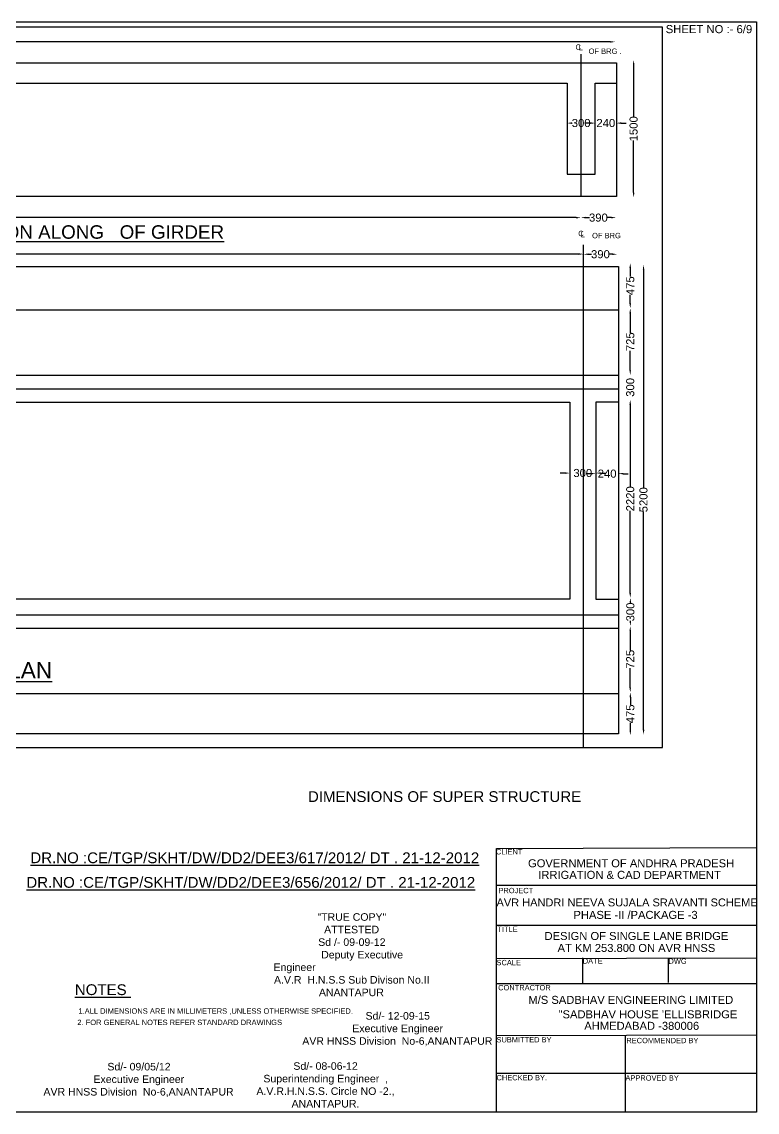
# Model space of a CAD drawing. Header units: millimetres. Extents: x 5124 to 4172047, y 2311 to 42866434.
# Drawn here: x 4165217 to 4172047, y 42856311 to 42866434 of the extents above; entities that cross this region are included whole.
import ezdxf

# ---------------------------------------------------------------- set-up
doc = ezdxf.new("R2010")
doc.units = ezdxf.units.MM
doc.header["$MEASUREMENT"] = 0
doc.layers.add('DIMENSION', color=7, linetype='Continuous')
doc.layers.add('TEXT', color=7, linetype='Continuous')
doc.styles.get("Standard").update_dxf_attribs({"font": 'arial.ttf', "height": 75})
doc.dimstyles.get("Standard").update_dxf_attribs({"dimtxt": 50, "dimasz": 45, "dimexe": 0.18, "dimexo": 0.0625, "dimgap": 0.09, "dimtad": 0, "dimdec": 0, "dimzin": 0, "dimdsep": 46, "dimtxsty": 'Standard', "dimcen": 0.09, "dimse1": 1, "dimse2": 1, "dimadec": 0, "dimazin": 0, "dimtfac": 1, "dimtdec": 0, "dimtofl": 0, "dimtmove": 0, "dimatfit": 3, "dimfxl": 1, "dimtolj": 1, "dimtzin": 0, "dimarcsym": 0})

# ---------------------------------------------------------------- blocks, each defined once
blk = doc.blocks.new('*D4')
at = {"layer": 'Defpoints', "color": 0, "transparency": 16777216}
for p in [(4159074, 42866238), (4170727, 42866248), (4170727, 42866238)]:
    blk.add_point(p, dxfattribs=at)
at = {"layer": 'DIMENSION', "color": 0, "lineweight": -2, "transparency": 16777216}
for p, q in [((4159119, 42866248), (4164763, 42866248)), ((4170682, 42866248), (4165038, 42866248))]:
    blk.add_line(p, q, dxfattribs=at)
at = {"layer": 'DIMENSION', "color": 0, "transparency": 16777216}
for points in [[(4159119, 42866255), (4159119, 42866240), (4159074, 42866248)], [(4170682, 42866255), (4170682, 42866240), (4170727, 42866248)]]:
    blk.add_solid(points, dxfattribs=at)
at = {"layer": 'DIMENSION', "color": 0, "transparency": 16777216, "insert": (4164901, 42866248), "char_height": 75, "attachment_point": 5}
blk.add_mtext('\\A1;17940', dxfattribs=at)
blk = doc.blocks.new('*D5')
at = {"layer": 'Defpoints', "color": 0, "transparency": 16777216}
for p in [(4170281, 42865494), (4170543, 42865494), (4170543, 42865494)]:
    blk.add_point(p, dxfattribs=at)
at = {"layer": 'DIMENSION', "color": 0, "lineweight": -2, "transparency": 16777216}
for p, q in [((4170326, 42865494), (4170329, 42865494)), ((4170498, 42865494), (4170495, 42865494))]:
    blk.add_line(p, q, dxfattribs=at)
at = {"layer": 'DIMENSION', "color": 0, "transparency": 16777216}
for points in [[(4170326, 42865501), (4170326, 42865486), (4170281, 42865494)], [(4170498, 42865501), (4170498, 42865486), (4170543, 42865494)]]:
    blk.add_solid(points, dxfattribs=at)
at = {"layer": 'DIMENSION', "color": 0, "transparency": 16777216, "insert": (4170412, 42865494), "char_height": 75, "attachment_point": 5}
blk.add_mtext('\\A1;300', dxfattribs=at)
blk = doc.blocks.new('*D6')
at = {"layer": 'Defpoints', "color": 0, "transparency": 16777216}
for p in [(4170543, 42865494), (4170739, 42865494), (4170739, 42865494)]:
    blk.add_point(p, dxfattribs=at)
at = {"layer": 'DIMENSION', "color": 0, "lineweight": -2, "transparency": 16777216}
for p, q in [((4170498, 42865494), (4170453, 42865494)), ((4170784, 42865494), (4170829, 42865494))]:
    blk.add_line(p, q, dxfattribs=at)
at = {"layer": 'DIMENSION', "color": 0, "transparency": 16777216}
for points in [[(4170498, 42865501), (4170498, 42865486), (4170543, 42865494)], [(4170784, 42865501), (4170784, 42865486), (4170739, 42865494)]]:
    blk.add_solid(points, dxfattribs=at)
at = {"layer": 'DIMENSION', "color": 0, "transparency": 16777216, "insert": (4170641, 42865494), "char_height": 75, "attachment_point": 5}
blk.add_mtext('\\A1;240', dxfattribs=at)
blk = doc.blocks.new('*D7')
at = {"layer": 'Defpoints', "color": 0, "transparency": 16777216}
for p in [(4170864, 42866080), (4170864, 42864803), (4170899, 42864803)]:
    blk.add_point(p, dxfattribs=at)
at = {"layer": 'DIMENSION', "color": 0, "lineweight": -2, "transparency": 16777216}
for p, q in [((4170899, 42866035), (4170899, 42865550)), ((4170899, 42864848), (4170899, 42865333))]:
    blk.add_line(p, q, dxfattribs=at)
at = {"layer": 'DIMENSION', "color": 0, "transparency": 16777216}
for points in [[(4170892, 42866035), (4170907, 42866035), (4170899, 42866080)], [(4170892, 42864848), (4170907, 42864848), (4170899, 42864803)]]:
    blk.add_solid(points, dxfattribs=at)
at = {"layer": 'DIMENSION', "color": 0, "transparency": 16777216, "insert": (4170899, 42865441), "char_height": 75, "attachment_point": 5, "rotation": 90}
blk.add_mtext('\\A1;1500', dxfattribs=at)
blk = doc.blocks.new('*D13')
at = {"layer": 'Defpoints', "color": 0, "transparency": 16777216}
for p in [(4159403, 42864616), (4170409, 42864616), (4170409, 42864616)]:
    blk.add_point(p, dxfattribs=at)
at = {"layer": 'DIMENSION', "color": 0, "lineweight": -2, "transparency": 16777216}
for p, q in [((4159448, 42864616), (4164768, 42864616)), ((4170364, 42864616), (4165043, 42864616))]:
    blk.add_line(p, q, dxfattribs=at)
at = {"layer": 'DIMENSION', "color": 0, "transparency": 16777216}
for points in [[(4159448, 42864623), (4159448, 42864608), (4159403, 42864616)], [(4170364, 42864623), (4170364, 42864608), (4170409, 42864616)]]:
    blk.add_solid(points, dxfattribs=at)
at = {"layer": 'DIMENSION', "color": 0, "transparency": 16777216, "insert": (4164906, 42864616), "char_height": 75, "attachment_point": 5}
blk.add_mtext('\\A1;17160', dxfattribs=at)
blk = doc.blocks.new('*D14')
at = {"layer": 'Defpoints', "color": 0, "transparency": 16777216}
for p in [(4170409, 42864616), (4170736, 42864616), (4170736, 42864616)]:
    blk.add_point(p, dxfattribs=at)
at = {"layer": 'DIMENSION', "color": 0, "lineweight": -2, "transparency": 16777216}
for p, q in [((4170454, 42864616), (4170489, 42864616)), ((4170691, 42864616), (4170655, 42864616))]:
    blk.add_line(p, q, dxfattribs=at)
at = {"layer": 'DIMENSION', "color": 0, "transparency": 16777216}
for points in [[(4170454, 42864624), (4170454, 42864609), (4170409, 42864616)], [(4170691, 42864624), (4170691, 42864609), (4170736, 42864616)]]:
    blk.add_solid(points, dxfattribs=at)
at = {"layer": 'DIMENSION', "color": 0, "transparency": 16777216, "insert": (4170572, 42864616), "char_height": 75, "attachment_point": 5}
blk.add_mtext('\\A1;390', dxfattribs=at)
blk = doc.blocks.new('*D16')
at = {"layer": 'Defpoints', "color": 0, "transparency": 16777216}
for p in [(4159389, 42864278), (4170434, 42864278), (4170434, 42864278)]:
    blk.add_point(p, dxfattribs=at)
at = {"layer": 'DIMENSION', "color": 0, "lineweight": -2, "transparency": 16777216}
for p, q in [((4159434, 42864278), (4164774, 42864278)), ((4170389, 42864278), (4165049, 42864278))]:
    blk.add_line(p, q, dxfattribs=at)
at = {"layer": 'DIMENSION', "color": 0, "transparency": 16777216}
for points in [[(4159434, 42864285), (4159434, 42864270), (4159389, 42864278)], [(4170389, 42864285), (4170389, 42864270), (4170434, 42864278)]]:
    blk.add_solid(points, dxfattribs=at)
at = {"layer": 'DIMENSION', "color": 0, "transparency": 16777216, "insert": (4164912, 42864278), "char_height": 75, "attachment_point": 5}
blk.add_mtext('\\A1;17160', dxfattribs=at)
blk = doc.blocks.new('*D17')
at = {"layer": 'Defpoints', "color": 0, "transparency": 16777216}
for p in [(4170434, 42864278), (4170747, 42864278), (4170747, 42864276)]:
    blk.add_point(p, dxfattribs=at)
at = {"layer": 'DIMENSION', "color": 0, "lineweight": -2, "transparency": 16777216}
for p, q in [((4170479, 42864276), (4170508, 42864276)), ((4170702, 42864276), (4170674, 42864276))]:
    blk.add_line(p, q, dxfattribs=at)
at = {"layer": 'DIMENSION', "color": 0, "transparency": 16777216}
for points in [[(4170479, 42864284), (4170479, 42864269), (4170434, 42864276)], [(4170702, 42864284), (4170702, 42864269), (4170747, 42864276)]]:
    blk.add_solid(points, dxfattribs=at)
at = {"layer": 'DIMENSION', "color": 0, "transparency": 16777216, "insert": (4170591, 42864276), "char_height": 75, "attachment_point": 5}
blk.add_mtext('\\A1;390', dxfattribs=at)
blk = doc.blocks.new('*D18')
at = {"layer": 'Defpoints', "color": 0, "transparency": 16777216}
for p in [(4170847, 42864194), (4170847, 42863774), (4170868, 42863774)]:
    blk.add_point(p, dxfattribs=at)
at = {"layer": 'DIMENSION', "color": 0, "lineweight": -2, "transparency": 16777216}
for p, q in [((4170868, 42864149), (4170868, 42864069)), ((4170868, 42863819), (4170868, 42863900))]:
    blk.add_line(p, q, dxfattribs=at)
at = {"layer": 'DIMENSION', "color": 0, "transparency": 16777216}
for points in [[(4170860, 42864149), (4170875, 42864149), (4170868, 42864194)], [(4170860, 42863819), (4170875, 42863819), (4170868, 42863774)]]:
    blk.add_solid(points, dxfattribs=at)
at = {"layer": 'DIMENSION', "color": 0, "transparency": 16777216, "insert": (4170868, 42863984), "char_height": 75, "attachment_point": 5, "rotation": 90}
blk.add_mtext('\\A1;475', dxfattribs=at)
blk = doc.blocks.new('*D19')
at = {"layer": 'Defpoints', "color": 0, "transparency": 16777216}
for p in [(4170868, 42863774), (4170868, 42863154), (4170868, 42863154)]:
    blk.add_point(p, dxfattribs=at)
at = {"layer": 'DIMENSION', "color": 0, "lineweight": -2, "transparency": 16777216}
for p, q in [((4170868, 42863729), (4170868, 42863547)), ((4170868, 42863199), (4170868, 42863381))]:
    blk.add_line(p, q, dxfattribs=at)
at = {"layer": 'DIMENSION', "color": 0, "transparency": 16777216}
for points in [[(4170860, 42863729), (4170875, 42863729), (4170868, 42863774)], [(4170860, 42863199), (4170875, 42863199), (4170868, 42863154)]]:
    blk.add_solid(points, dxfattribs=at)
at = {"layer": 'DIMENSION', "color": 0, "transparency": 16777216, "insert": (4170868, 42863464), "char_height": 75, "attachment_point": 5, "rotation": 90}
blk.add_mtext('\\A1;725', dxfattribs=at)
blk = doc.blocks.new('*D20')
at = {"layer": 'Defpoints', "color": 0, "transparency": 16777216}
for p in [(4170868, 42863154), (4170868, 42862926), (4170868, 42862926)]:
    blk.add_point(p, dxfattribs=at)
at = {"layer": 'DIMENSION', "color": 0, "lineweight": -2, "transparency": 16777216}
for p, q in [((4170868, 42863199), (4170868, 42863244)), ((4170868, 42862881), (4170868, 42862836))]:
    blk.add_line(p, q, dxfattribs=at)
at = {"layer": 'DIMENSION', "color": 0, "transparency": 16777216}
for points in [[(4170860, 42863199), (4170875, 42863199), (4170868, 42863154)], [(4170860, 42862881), (4170875, 42862881), (4170868, 42862926)]]:
    blk.add_solid(points, dxfattribs=at)
at = {"layer": 'DIMENSION', "color": 0, "transparency": 16777216, "insert": (4170868, 42863040), "char_height": 75, "attachment_point": 5, "rotation": 90}
blk.add_mtext('\\A1;300', dxfattribs=at)
blk = doc.blocks.new('*D21')
at = {"layer": 'Defpoints', "color": 0, "transparency": 16777216}
for p in [(4170868, 42862926), (4170868, 42861086), (4170868, 42861086)]:
    blk.add_point(p, dxfattribs=at)
at = {"layer": 'DIMENSION', "color": 0, "lineweight": -2, "transparency": 16777216}
for p, q in [((4170868, 42862881), (4170868, 42862119)), ((4170868, 42861131), (4170868, 42861893))]:
    blk.add_line(p, q, dxfattribs=at)
at = {"layer": 'DIMENSION', "color": 0, "transparency": 16777216}
for points in [[(4170860, 42862881), (4170875, 42862881), (4170868, 42862926)], [(4170860, 42861131), (4170875, 42861131), (4170868, 42861086)]]:
    blk.add_solid(points, dxfattribs=at)
at = {"layer": 'DIMENSION', "color": 0, "transparency": 16777216, "insert": (4170868, 42862006), "char_height": 75, "attachment_point": 5, "rotation": 90}
blk.add_mtext('\\A1;2220', dxfattribs=at)
blk = doc.blocks.new('*D22')
at = {"layer": 'Defpoints', "color": 0, "transparency": 16777216}
for p in [(4170868, 42861086), (4170868, 42860823), (4170869, 42860823)]:
    blk.add_point(p, dxfattribs=at)
at = {"layer": 'DIMENSION', "color": 0, "lineweight": -2, "transparency": 16777216}
for p, q in [((4170869, 42861041), (4170869, 42861037)), ((4170869, 42860868), (4170869, 42860872))]:
    blk.add_line(p, q, dxfattribs=at)
at = {"layer": 'DIMENSION', "color": 0, "transparency": 16777216}
for points in [[(4170861, 42861041), (4170876, 42861041), (4170869, 42861086)], [(4170861, 42860868), (4170876, 42860868), (4170869, 42860823)]]:
    blk.add_solid(points, dxfattribs=at)
at = {"layer": 'DIMENSION', "color": 0, "transparency": 16777216, "insert": (4170869, 42860955), "char_height": 75, "attachment_point": 5, "rotation": 90}
blk.add_mtext('\\A1;300', dxfattribs=at)
blk = doc.blocks.new('*D23')
at = {"layer": 'Defpoints', "color": 0, "transparency": 16777216}
for p in [(4170869, 42860823), (4170868, 42860209), (4170869, 42860209)]:
    blk.add_point(p, dxfattribs=at)
at = {"layer": 'DIMENSION', "color": 0, "lineweight": -2, "transparency": 16777216}
for p, q in [((4170868, 42860778), (4170868, 42860599)), ((4170868, 42860254), (4170868, 42860433))]:
    blk.add_line(p, q, dxfattribs=at)
at = {"layer": 'DIMENSION', "color": 0, "transparency": 16777216}
for points in [[(4170860, 42860778), (4170875, 42860778), (4170868, 42860823)], [(4170860, 42860254), (4170875, 42860254), (4170868, 42860209)]]:
    blk.add_solid(points, dxfattribs=at)
at = {"layer": 'DIMENSION', "color": 0, "transparency": 16777216, "insert": (4170868, 42860516), "char_height": 75, "attachment_point": 5, "rotation": 90}
blk.add_mtext('\\A1;725', dxfattribs=at)
blk = doc.blocks.new('*D24')
at = {"layer": 'Defpoints', "color": 0, "transparency": 16777216}
for p in [(4170869, 42860209), (4170869, 42859810), (4170869, 42859810)]:
    blk.add_point(p, dxfattribs=at)
at = {"layer": 'DIMENSION', "color": 0, "lineweight": -2, "transparency": 16777216}
for p, q in [((4170869, 42860164), (4170869, 42860094)), ((4170869, 42859855), (4170869, 42859925))]:
    blk.add_line(p, q, dxfattribs=at)
at = {"layer": 'DIMENSION', "color": 0, "transparency": 16777216}
for points in [[(4170861, 42860164), (4170876, 42860164), (4170869, 42860209)], [(4170861, 42859855), (4170876, 42859855), (4170869, 42859810)]]:
    blk.add_solid(points, dxfattribs=at)
at = {"layer": 'DIMENSION', "color": 0, "transparency": 16777216, "insert": (4170869, 42860009), "char_height": 75, "attachment_point": 5, "rotation": 90}
blk.add_mtext('\\A1;475', dxfattribs=at)
blk = doc.blocks.new('*D25')
at = {"layer": 'Defpoints', "color": 0, "transparency": 16777216}
for p in [(4170991, 42864177), (4171001, 42864177), (4171001, 42859817)]:
    blk.add_point(p, dxfattribs=at)
at = {"layer": 'DIMENSION', "color": 0, "lineweight": -2, "transparency": 16777216}
for p, q in [((4170991, 42864132), (4170991, 42862109)), ((4170991, 42859862), (4170991, 42861885))]:
    blk.add_line(p, q, dxfattribs=at)
at = {"layer": 'DIMENSION', "color": 0, "transparency": 16777216}
for points in [[(4170984, 42864132), (4170999, 42864132), (4170991, 42864177)], [(4170984, 42859862), (4170999, 42859862), (4170991, 42859817)]]:
    blk.add_solid(points, dxfattribs=at)
at = {"layer": 'DIMENSION', "color": 0, "transparency": 16777216, "insert": (4170991, 42861997), "char_height": 75, "attachment_point": 5, "rotation": 90}
blk.add_mtext('\\A1;5200', dxfattribs=at)
blk = doc.blocks.new('*D56')
at = {"layer": 'Defpoints', "color": 0, "transparency": 16777216}
for p in [(4170306, 42862245), (4170548, 42862245), (4170548, 42862245)]:
    blk.add_point(p, dxfattribs=at)
at = {"layer": 'DIMENSION', "color": 0, "lineweight": -2, "transparency": 16777216}
for p, q in [((4170261, 42862245), (4170216, 42862245)), ((4170593, 42862245), (4170638, 42862245))]:
    blk.add_line(p, q, dxfattribs=at)
at = {"layer": 'DIMENSION', "color": 0, "transparency": 16777216}
for points in [[(4170261, 42862252), (4170261, 42862237), (4170306, 42862245)], [(4170593, 42862252), (4170593, 42862237), (4170548, 42862245)]]:
    blk.add_solid(points, dxfattribs=at)
at = {"layer": 'DIMENSION', "color": 0, "transparency": 16777216, "insert": (4170427, 42862245), "char_height": 75, "attachment_point": 5}
blk.add_mtext('\\A1;300', dxfattribs=at)
blk = doc.blocks.new('*D57')
at = {"layer": 'Defpoints', "color": 0, "transparency": 16777216}
for p in [(4170548, 42862245), (4170758, 42862245), (4170758, 42862239)]:
    blk.add_point(p, dxfattribs=at)
at = {"layer": 'DIMENSION', "color": 0, "lineweight": -2, "transparency": 16777216}
for p, q in [((4170503, 42862239), (4170458, 42862239)), ((4170803, 42862239), (4170848, 42862239))]:
    blk.add_line(p, q, dxfattribs=at)
at = {"layer": 'DIMENSION', "color": 0, "transparency": 16777216}
for points in [[(4170503, 42862247), (4170503, 42862232), (4170548, 42862239)], [(4170803, 42862247), (4170803, 42862232), (4170758, 42862239)]]:
    blk.add_solid(points, dxfattribs=at)
at = {"layer": 'DIMENSION', "color": 0, "transparency": 16777216, "insert": (4170653, 42862239), "char_height": 75, "attachment_point": 5}
blk.add_mtext('\\A1;240', dxfattribs=at)

msp = doc.modelspace()

# ---------------------------------------------------------------- linework, layer by layer
at = {"layer": 'DIMENSION', "color": 0}
for points in [[(4158615.5, 42866434.1), (4172039.7, 42866434.1), (4172039.7, 42856312.3), (4158615.5, 42856312.3)], [(4158720.1, 42859696.9), (4171166.7, 42859696.9), (4171166.7, 42866385.4), (4158720.1, 42866385.4)], [(4159084.9, 42866054.3), (4170739, 42866054.3), (4170739, 42864811.3), (4159084.9, 42864811.3)], [(4159069.1, 42864162.1), (4170758, 42864162.1), (4170758, 42859822.7), (4159069.1, 42859822.7)], [(4165037.1, 42862901.7), (4170306, 42862901.7), (4170306, 42861074), (4165037.1, 42861074)], [(4172039.7, 42856312.3), (4169625.7, 42856312.3), (4169625.7, 42858759.4), (4172039.7, 42858768.5)]]:
    msp.add_lwpolyline(points, close=True, dxfattribs=at)
for points in [[(4170411.8, 42864811.3), (4170411.8, 42866134.3)], [(4159084.9, 42865863.1), (4159276.8, 42865863.1), (4159276.8, 42864984.2), (4159522.9, 42864984.2), (4159522.9, 42865863.1), (4164786.1, 42865863.1), (4164786.1, 42864999.3), (4165036.4, 42864999.3), (4165036.4, 42865863.1), (4170280.5, 42865863.1), (4170280.5, 42865018.7), (4170543.1, 42865018.7), (4170543.1, 42865863.1), (4170739, 42865863.1)], [(4170434.2, 42859696.9), (4170434.2, 42864363.1)], [(4159069.1, 42863761), (4170758, 42863761)], [(4159069.1, 42863153.1), (4170758, 42863153.1)], [(4159069.1, 42863026.7), (4170758, 42863026.7)], [(4170758, 42862901.7), (4170548.2, 42862901.7), (4170548.2, 42861074), (4170758, 42861074)], [(4159069.1, 42860930), (4170758, 42860930)], [(4159069.1, 42860806.3), (4170758, 42860806.3)], [(4159069.1, 42860197.5), (4170758, 42860197.5)], [(4169625.7, 42858417.9), (4172039.7, 42858417.9)], [(4169625.7, 42858047.2), (4172039.7, 42858047.2)], [(4169625.7, 42857738), (4172039.7, 42857745.6)], [(4170426.8, 42857504.9), (4170426.8, 42857745.7)], [(4171223, 42857515.1), (4171223, 42857741.9)], [(4169625.7, 42857504.9), (4172039.7, 42857504.9)], [(4169625.7, 42857022.3), (4172039.7, 42857030.2)], [(4170823, 42856311.3), (4170823, 42857019.2)], [(4169625.7, 42856673.6), (4172039.7, 42856673.6)]]:
    msp.add_lwpolyline(points, dxfattribs=at)

# ---------------------------------------------------------------- texts
for s, height, p in [('SHEET NO :- 6/9 ', 75, (4171197.2, 42866328.7)), ('C', 50, (4170359.8, 42866174.4)), ('L', 50, (4170389.2, 42866169.5)), ('OF BRG .', 50, (4170481.2, 42866136)), ('%%ULONGITUDINAL ELEVATION ALONG   OF GIRDER', 125, (4163001.2, 42864420.2)), ('C', 50, (4170385.1, 42864444.3)), ('L ', 50, (4170407.6, 42864434.5)), ('OF BRG ', 50, (4170513.2, 42864424.6)), ('%%UPLAN', 150, (4164951.2, 42860339.5)), ('DIMENSIONS OF SUPER STRUCTURE ', 100, (4167874.4, 42859191.2)), ('%%UDR.NO :CE/TGP/SKHT/DW/DD2/DEE3/617/2012/ DT . 21-12-2012', 100, (4165296.3, 42858623.2)), ('CLIENT ', 49.53, (4169620.3, 42858704.3)), ('GOVERNMENT OF ANDHRA PRADESH ', 74.295, (4169918.4, 42858585.1)), ('%%UDR.NO :CE/TGP/SKHT/DW/DD2/DEE3/656/2012/ DT . 21-12-2012', 100, (4165259, 42858394.8)), ('IRRIGATION & CAD DEPARTMENT ', 74.295, (4170013.4, 42858477.6)), ('PROJECT ', 49.53, (4169643.6, 42858344.3)), ('AVR HANDRI NEEVA SUJALA SRAVANTI SCHEME ', 73.185, (4169625.7, 42858222.1)), ('PHASE -II /PACKAGE -3', 74.295, (4170340.3, 42858106)), ('TITLE ', 49.53, (4169633.9, 42857985.2)), ('DESIGN OF SINGLE LANE BRIDGE ', 74.295, (4170071.7, 42857910.2)), ('AT KM 253.800 ON AVR HNSS', 74.295, (4170192.7, 42857799)), ('SCALE ', 49.53, (4169625.7, 42857675.7)), ('DATE ', 49.53, (4170426.8, 42857690.3)), ('DWG', 49.53, (4171223, 42857688.6)), ('%%UNOTES ', 100, (4165709.4, 42857398.7)), ('CONTRACTOR', 49.53, (4169641.1, 42857442.8)), ('M/S SADBHAV ENGINEERING LIMITED ', 74.295, (4169921.7, 42857317)), ('1.ALL DIMENSIONS ARE IN MILLIMETERS ,UNLESS OTHERWISE SPECIFIED. ', 50, (4165742.6, 42857225.4)), ("''SADBHAV HOUSE 'ELLISBRIDGE ", 74.295, (4170199.5, 42857183)), ('2. FOR GENERAL NOTES REFER STANDARD DRAWINGS ', 50, (4165732.4, 42857120.2)), ('AHMEDABAD -380006', 74.295, (4170440.7, 42857076)), ('SUBMITTED BY ', 49.53, (4169625.7, 42856959.2)), ('RECOMMENDED BY', 49.53, (4170831.8, 42856951.9)), ('CHECKED BY.', 49.53, (4169625.7, 42856607.4)), ('APPROVED BY ', 49.53, (4170823, 42856604.6))]:
    msp.add_text(s, height=height, dxfattribs=at).set_placement(p)
at = {"layer": 'TEXT', "color": 0, "char_height": 70, "attachment_point": 1}
for s, insert, width in [('\\A1;\\pi407.37;"TRUE COPY" \\P\\pi470.04;ATTESTED  \\P\\pi415.01;{\\C256;Sd /- 09-09-12\\P\\pi118.76; }Deputy Executive Engineer  \\P\\pi4.3964;A.V.R  H.N.S.S Sub Divison No.II \\P\\pi421.87;ANANTAPUR ', (4167554.7, 42858158.6), 1445.607), ('\\pi587.93;Sd/- 12-09-15\\P\\pi464.66;Executive Engineer\\P\\pi0.35;AVR HNSS Division  No-6,ANANTAPUR ', (4167821.6, 42857240.7), 1765.502), ('\\pi593.94;Sd/- 09/05/12\\P\\pi464.66;Executive Engineer\\P\\pi0.35;AVR HNSS Division  No-6,ANANTAPUR ', (4165417.7, 42856769.2), 1765.502), ('\\pi342.97;Sd/- 08-06-12\\P\\pi64.716;Superintending Engineer  , \\P\\pi0.35;A.V.R.H.N.S.S. Circle NO -2., \\P\\pi326.28;ANANTAPUR.', (4167395.9, 42856774.9), 1274.356)]:
    msp.add_mtext(s, dxfattribs=dict(at, insert=insert, width=width))

# ---------------------------------------------------------------- dimensions: what is measured, and where the dimension line sits
at = {"layer": 'DIMENSION', "color": 0}
for base, p1, p2, text, picture, middle in [((4170727.1, 42866247.5), (4159074.3, 42866238.4), (4170727.1, 42866238.4), '17940', '*D4', (4164900.7, 42866247.5)), ((4170543.1, 42865493.7), (4170280.5, 42865493.7), (4170543.1, 42865493.7), '300', '*D5', (4170411.8, 42865493.7)), ((4170739, 42865493.7), (4170543.1, 42865493.7), (4170739, 42865493.7), '240', '*D6', (4170641.1, 42865493.7)), ((4170408.8, 42864615.5), (4159402.9, 42864615.8), (4170408.8, 42864615.8), '17160', '*D13', (4164905.8, 42864615.5)), ((4170735.7, 42864616.3), (4170408.8, 42864615.8), (4170735.7, 42864615.8), '390', '*D14', (4170572.2, 42864616.3)), ((4170434.2, 42864277.5), (4159389, 42864277.5), (4170434.2, 42864277.5), '17160', '*D16', (4164911.6, 42864277.5)), ((4170747.3, 42864276.4), (4170434.2, 42864277.5), (4170747.3, 42864277.5), '390', '*D17', (4170590.8, 42864276.4)), ((4170548.2, 42862245), (4170306, 42862245), (4170548.2, 42862245), '300', '*D56', (4170427.1, 42862245)), ((4170758, 42862239.3), (4170548.2, 42862245), (4170758, 42862245), '240', '*D57', (4170653.1, 42862239.3))]:
    dim = msp.add_linear_dim(base=base, p1=p1, p2=p2, text=text, dimstyle='Standard', override={"dimtxt": 75}, dxfattribs=at)
    dim.commit()
    dim.dimension.update_dxf_attribs({"geometry": picture, "text_midpoint": middle})
for base, p1, p2, text, picture, middle in [((4170899.3, 42864803.1), (4170864.1, 42866079.9), (4170864.1, 42864803.1), '1500', '*D7', (4170899.3, 42865441.5)), ((4170867.7, 42863774.4), (4170846.6, 42864194.4), (4170846.6, 42863774.4), '475', '*D18', (4170867.7, 42863984.4)), ((4170991.2, 42864177), (4171000.8, 42859816.6), (4171000.8, 42864177), '5200', '*D25', (4170991.2, 42861996.8)), ((4170867.7, 42863154.4), (4170867.7, 42863774.4), (4170867.7, 42863154.4), '725', '*D19', (4170867.7, 42863464.4)), ((4170867.7, 42862925.8), (4170867.7, 42863154.4), (4170867.7, 42862925.8), '300', '*D20', (4170867.7, 42863040.1)), ((4170867.7, 42861086.1), (4170867.7, 42862925.8), (4170867.7, 42861086.1), '2220', '*D21', (4170867.7, 42862006)), ((4170868.7, 42860822.9), (4170867.7, 42861086.1), (4170867.7, 42860822.9), '300', '*D22', (4170868.7, 42860954.5)), ((4170867.6, 42860208.9), (4170868.7, 42860822.9), (4170868.7, 42860208.9), '725', '*D23', (4170867.6, 42860515.9)), ((4170868.7, 42859810), (4170868.7, 42860208.9), (4170868.7, 42859810), '475', '*D24', (4170868.7, 42860009.4))]:
    dim = msp.add_linear_dim(base=base, p1=p1, p2=p2, angle=90, text=text, dimstyle='Standard', override={"dimtxt": 75}, dxfattribs=at)
    dim.commit()
    dim.dimension.update_dxf_attribs({"geometry": picture, "text_midpoint": middle})

doc.saveas('drawing.dxf')
